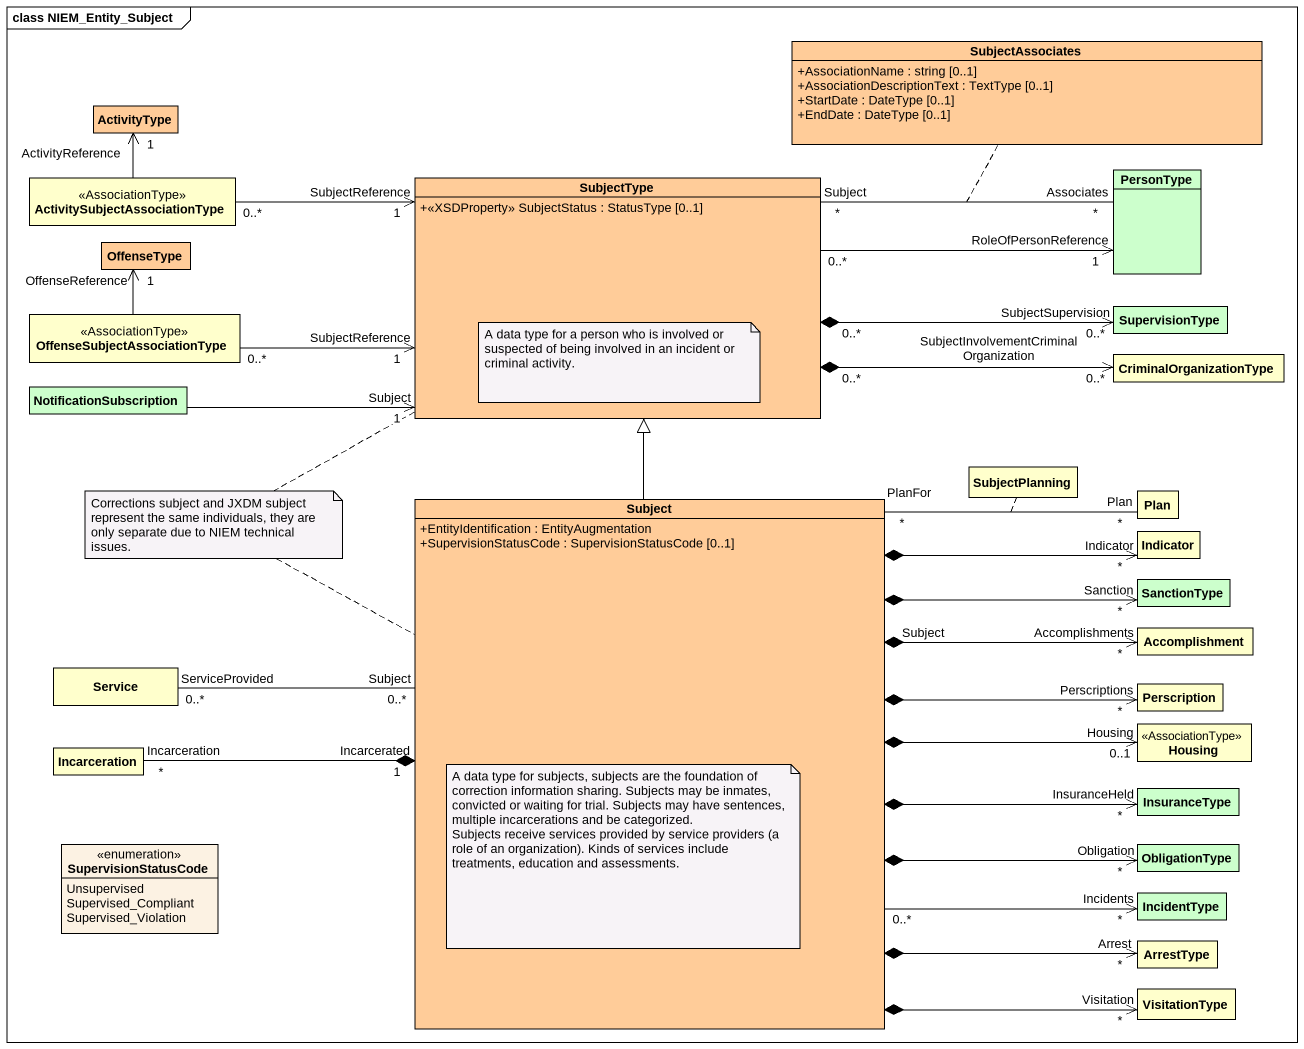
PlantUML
@startuml
mainframe class NIEM_Entity_Subject
hide circle
hide empty members
skinparam classAttributeIconSize 0
class SubjectAssociates #FFCC99 {
  +AssociationName : string [0..1]
  +AssociationDescriptionText : TextType [0..1]
  +StartDate : DateType [0..1]
  +EndDate : DateType [0..1]
}
class ActivityType #FFCC99
class "ActivitySubjectAssociationType" as ActivitySubjectAssociationTy <<AssociationType>> #FFFFCC
class SubjectType #FFCC99 {
  +<<XSDProperty>> SubjectStatus : StatusType [0..1]
}
class PersonType #CCFFCC
class OffenseType #FFCC99
class "OffenseSubjectAssociationType" as OffenseSubjectAssociationTyp <<AssociationType>> #FFFFCC
class SupervisionType #CCFFCC
class NotificationSubscription #CCFFCC
class CriminalOrganizationType #FFFFCC
class Subject #FFCC99 {
  +EntityIdentification : EntityAugmentation
  +SupervisionStatusCode : SupervisionStatusCode [0..1]
}
class SubjectPlanning #FFFFCC
class Plan #FFFFCC
class Indicator #FFFFCC
class SanctionType #CCFFCC
class Accomplishment #FFFFCC
class Service #FFFFCC
class Perscription #FFFFCC
class Incarceration #FFFFCC
class Housing <<AssociationType>> #FFFFCC
class InsuranceType #CCFFCC
enum SupervisionStatusCode {
  Unsupervised
  Supervised_Compliant
  Supervised_Violation
}
class ObligationType #CCFFCC
class IncidentType #CCFFCC
class ArrestType #FFFFCC
class VisitationType #FFFFCC
ActivitySubjectAssociationTy -up-> "ActivityReference\n1" ActivityType
ActivitySubjectAssociationTy "0..*" -right-> "SubjectReference\n1" SubjectType
SubjectType "0..*" -right-> "RoleOfPersonReference\n1" PersonType
SubjectType "Subject\n*" -right- "Associates\n*" PersonType
(SubjectType, PersonType) .. SubjectAssociates
SubjectType "0..*" *-right-> "SubjectSupervision\n0..*" SupervisionType
SubjectType "0..*" *-right-> "SubjectInvolvementCriminalOrganization\n0..*" CriminalOrganizationType
OffenseSubjectAssociationTyp "0..*" -right-> "SubjectReference\n1" SubjectType
OffenseSubjectAssociationTyp -up-> "OffenseReference\n1" OffenseType
NotificationSubscription -right-> "Subject\n1" SubjectType
Subject -up-|> SubjectType
Subject "PlanFor\n*" -right- "Plan\n*" Plan
(Subject, Plan) .. SubjectPlanning
Subject *-right-> "Indicator\n*" Indicator
Subject *-right-> "Sanction\n*" SanctionType
Subject "Subject" *-right-> "Accomplishments\n*" Accomplishment
Subject "Subject\n0..*" -left- "ServiceProvided\n0..*" Service
Subject *-right-> "Perscriptions\n*" Perscription
Subject "Incarcerated\n1" *-left- "Incarceration\n*" Incarceration
Subject *-right-> "Housing\n0..1" Housing
Subject *-right-> "InsuranceHeld\n*" InsuranceType
Subject *-right-> "Obligation\n*" ObligationType
Subject "0..*" -right-> "Incidents\n*" IncidentType
Subject *-right-> "Arrest\n*" ArrestType
Subject *-right-> "Visitation\n*" VisitationType
note as N1
  A data type for a person who is involved or suspected of being involved in an incident or criminal activity.
end note
note as N2
  Corrections subject and JXDM subject represent the same individuals, they are only separate due to NIEM technical issues.
end note
N2 .. Subject
N2 .. SubjectType
note as N3
  A data type for subjects, subjects are the foundation of correction information sharing. Subjects may be inmates, convicted or waiting for trial. Subjects may have sentences, multiple incarcerations and be categorized.
  Subjects receive services provided by service providers (a role of an organization). Kinds of services include treatments, education and assessments.
end note
@enduml
